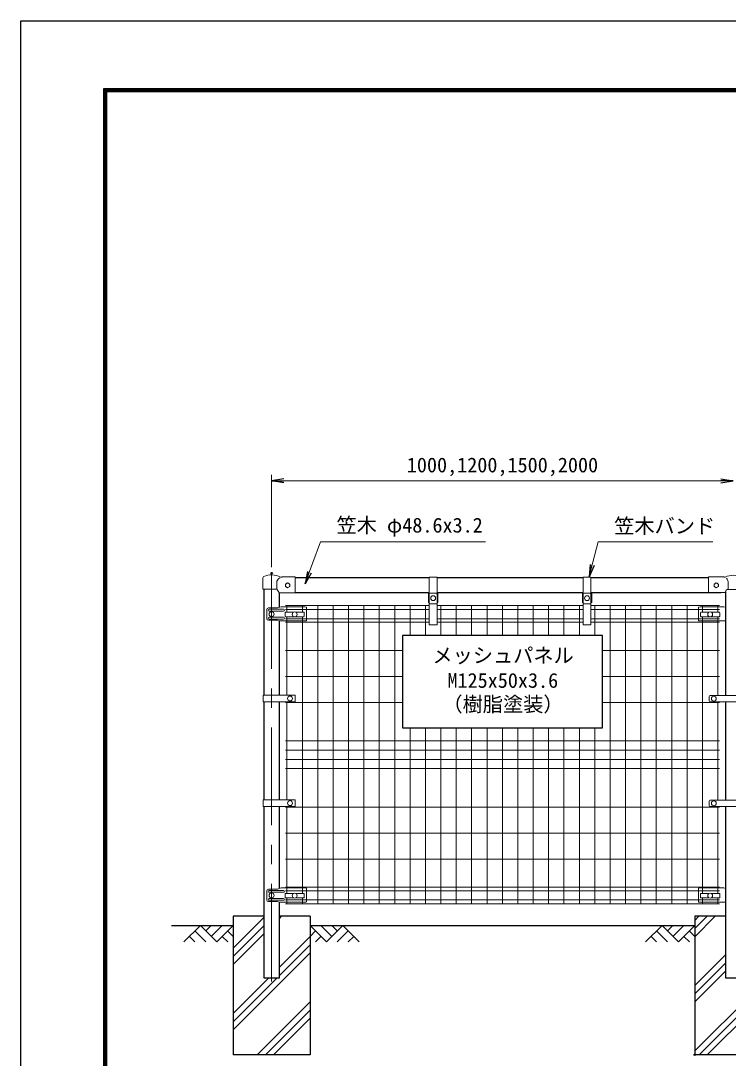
# Model space of a CAD drawing. Units: millimetres, scale not verified. Extents: x -4200 to 4200, y -2970 to 2970.
# Drawn here: x -4200 to -1901, y -401 to 2970 of the extents above; entities that cross this region are included whole.
import ezdxf
from ezdxf.enums import TextEntityAlignment as Align

# ---------------------------------------------------------------- set-up
doc = ezdxf.new("R2010")
doc.units = ezdxf.units.MM
doc.header["$LTSCALE"] = 10
doc.header["$PDMODE"] = 32
doc.header["$PDSIZE"] = 5
doc.linetypes.add('USER1', pattern=[50.8, 31.75, -6.35, 6.35, -6.35])
for name, color, linetype, lineweight in [('0-1_D-DCR-HCH', 7, 'Continuous', 13), ('0-2_D-STR4', 7, 'Continuous', 25), ('0-3_D-STR1', 1, 'Continuous', 25), ('0-4_D-BMK', 2, 'USER1', 13), ('0-5_D-STR2', 7, 'Continuous', 13), ('0-6_D-STR-DIM', 7, 'Continuous', 13), ('0-7_D-STR3', 3, 'Continuous', 13), ('0-8_D-BGD', 7, 'Continuous', 25), ('0-A_Defpoints', 8, 'Continuous', 25), ('0-B_D-STR-TXT', 7, 'Continuous', 13), ('0-C_D-TTL', 7, 'Continuous', 25)]:
    doc.layers.add(name, color=color, linetype=linetype, lineweight=lineweight)
doc.layers.add('0-9_0', color=7, linetype='Continuous')
doc.styles.add('ＭＳ ゴシック', font='')
doc.styles.get('ＭＳ ゴシック').set_extended_font_data('MS Gothic')

# ---------------------------------------------------------------- blocks, each defined once
blk = doc.blocks.new('_Open')
at = {"layer": '0-9_0'}
blk.add_line((-10, 1.667), (0, 0), dxfattribs=at)
blk.add_lwpolyline([(-10, -1.667), (0, 0), (-10, 0)], dxfattribs=at)

msp = doc.modelspace()

# ---------------------------------------------------------------- linework, layer by layer
at = {"layer": '0-1_D-DCR-HCH'}
for p, q in [((-3509.97, -44.02), (-3410.37, 55.58)), ((-3359.57, 53.35), (-3352.93, 60)), ((-2009.97, -6.24), (-1943.74, 60)), ((-2009.97, 20.28), (-1970.25, 60)), ((-2009.97, 46.8), (-1996.77, 60)), ((-3616.4, 30), (-3669.61, -23.21)), ((-3634.14, 12.26), (-3598.5, -23.21)), ((-3616.4, 30), (-3563.19, -23.21)), ((-3598.66, 12.26), (-3580.92, 30)), ((-3580.92, -5.47), (-3545.45, 30)), ((-3563.19, -23.21), (-3509.97, 30)), ((-3527.71, 12.26), (-3509.97, -5.39)), ((-3509.97, -70.53), (-3410.37, 29.07)), ((-3509.97, -97.05), (-3410.37, 2.55)), ((-3206.76, -23.21), (-3259.97, 30)), ((-3242.24, 12.26), (-3259.97, -5.39)), ((-3189.03, -5.47), (-3224.5, 30)), ((-3153.55, 30), (-3206.76, -23.21)), ((-3171.2, 12.17), (-3189.03, 30)), ((-3135.81, 12.26), (-3171.45, -23.21)), ((-3153.55, 30), (-3100.34, -23.21)), ((-2116.4, 30), (-2169.61, -23.21)), ((-2134.14, 12.26), (-2098.5, -23.21)), ((-2116.4, 30), (-2063.19, -23.21)), ((-2098.66, 12.26), (-2080.92, 30)), ((-2080.92, -5.47), (-2045.45, 30)), ((-2063.19, -23.21), (-2009.97, 30)), ((-2027.71, 12.26), (-2009.97, -5.39)), ((-3651.87, -5.47), (-3634.05, -23.21)), ((-3545.45, -5.47), (-3527.63, -23.21)), ((-3359.57, -105.75), (-3259.97, -6.15)), ((-3359.57, -132.27), (-3259.97, -32.67)), ((-3224.5, -5.47), (-3242.32, -23.21)), ((-3118.08, -5.47), (-3135.89, -23.21)), ((-2151.87, -5.47), (-2134.05, -23.21)), ((-2045.45, -5.47), (-2027.63, -23.21)), ((-3509.97, -309.18), (-3259.97, -59.18)), ((-2009.97, -165.34), (-1910.37, -65.74)), ((-2009.97, -191.85), (-1910.37, -92.25)), ((-2009.97, -218.37), (-1910.37, -118.77)), ((-2009.97, -377.47), (-1759.97, -127.47)), ((-3509.97, -282.67), (-3367.31, -140)), ((-3509.97, -256.15), (-3393.83, -140)), ((-1995.99, -390), (-1759.97, -153.99)), ((-1969.47, -390), (-1759.97, -180.5)), ((-3431.69, -390), (-3259.97, -218.28)), ((-3405.18, -390), (-3259.97, -244.8)), ((-3378.66, -390), (-3259.97, -271.31))]:
    msp.add_line(p, q, dxfattribs=at)
at = {"layer": '0-2_D-STR4'}
for p, q in [((-3509.97, 60), (-3509.97, -390)), ((-3410.37, 60), (-3509.97, 60)), ((-3259.97, 60), (-3359.57, 60)), ((-3259.97, 60), (-3259.97, -390)), ((-2009.97, 60), (-2009.97, -390)), ((-1910.37, 60), (-2009.97, 60)), ((-3259.97, -390), (-3509.97, -390)), ((-1759.97, -390), (-2009.97, -390))]:
    msp.add_line(p, q, dxfattribs=at)
at = {"layer": '0-3_D-STR1'}
for p, q in [((-2872.47, 1160), (-3307.97, 1160)), ((-2372.47, 1160), (-2847.47, 1160)), ((-1964.97, 1160), (-2347.47, 1160)), ((-3410.37, 1123), (-3410.37, 778.25)), ((-1910.37, 1114.6), (-1910.37, 777.25)), ((-3359.57, 1064.09), (-3359.57, 1111)), ((-2872.47, 1111.4), (-3307.97, 1111.4)), ((-2372.47, 1111.4), (-2847.47, 1111.4)), ((-1924.97, 1111.4), (-2347.47, 1111.4)), ((-1924.97, 1111.4), (-1924.97, 1112.4)), ((-3359.57, 778.25), (-3359.57, 1020.18)), ((-3410.37, 757.25), (-3410.37, 438.25)), ((-3359.57, 438.25), (-3359.57, 757.25)), ((-1910.37, 757.25), (-1910.37, 437.25)), ((-3410.37, 417.25), (-3410.37, -140)), ((-3359.57, 150.09), (-3359.57, 417.25)), ((-1910.37, 417.25), (-1910.37, -140))]:
    msp.add_line(p, q, dxfattribs=at)
for points in [[(-3410.37, -140), (-3359.57, -140), (-3359.57, 106.18)], [(-1910.37, -140), (-1859.57, -140), (-1859.57, 106.18)]]:
    msp.add_lwpolyline(points, dxfattribs=at)
at = {"layer": '0-4_D-BMK'}
msp.add_line((-3384.97, -152), (-3384.97, 1175), dxfattribs=at)
at = {"layer": '0-5_D-STR2'}
for p, q in [((-2872.47, 1070), (-3339.97, 1070)), ((-2872.47, 1056.9), (-3339.97, 1056.9)), ((-3334.97, 1048.48), (-3334.97, 1070)), ((-3284.97, 1048.48), (-3284.97, 1070)), ((-3234.97, 100), (-3234.97, 1070)), ((-3184.97, 100), (-3184.97, 1070)), ((-3134.97, 100), (-3134.97, 1070)), ((-3084.97, 100), (-3084.97, 1070)), ((-3034.97, 100), (-3034.97, 1070)), ((-2984.97, 100), (-2984.97, 1070)), ((-2934.97, 972), (-2934.97, 1070)), ((-2884.97, 972), (-2884.97, 1070)), ((-2372.47, 1070), (-2847.47, 1070)), ((-2372.47, 1056.9), (-2847.47, 1056.9)), ((-2834.97, 972), (-2834.97, 1070)), ((-2784.97, 972), (-2784.97, 1070)), ((-2734.97, 972), (-2734.97, 1070)), ((-2684.97, 972), (-2684.97, 1070)), ((-2634.97, 972), (-2634.97, 1070)), ((-2584.97, 972), (-2584.97, 1070)), ((-2534.97, 972), (-2534.97, 1070)), ((-2484.97, 972), (-2484.97, 1070)), ((-2434.97, 972), (-2434.97, 1070)), ((-2384.97, 972), (-2384.97, 1070)), ((-1929.97, 1070), (-2347.47, 1070)), ((-1929.97, 1056.9), (-2347.47, 1056.9)), ((-2334.97, 972), (-2334.97, 1070)), ((-2284.97, 100), (-2284.97, 1070)), ((-2234.97, 100), (-2234.97, 1070)), ((-2184.97, 100), (-2184.97, 1070)), ((-2134.97, 100), (-2134.97, 1070)), ((-2084.97, 100), (-2084.97, 1070)), ((-2034.97, 100), (-2034.97, 1070)), ((-1984.97, 1048.48), (-1984.97, 1070)), ((-1934.97, 1048.48), (-1934.97, 1070)), ((-2872.47, 1027.1), (-3339.97, 1027.1)), ((-2872.47, 1015.24), (-3339.97, 1015.24)), ((-3334.97, 778.25), (-3334.97, 1033.48)), ((-3284.97, 134.48), (-3284.97, 1033.48)), ((-2372.47, 1027.1), (-2847.47, 1027.1)), ((-2372.47, 1015.24), (-2847.47, 1015.24)), ((-1929.97, 1027.1), (-2347.47, 1027.1)), ((-1929.97, 1015.24), (-2347.47, 1015.24)), ((-1984.97, 134.48), (-1984.97, 1033.48)), ((-1934.97, 777.25), (-1934.97, 1033.48)), ((-2959.97, 924), (-3339.97, 924)), ((-1929.97, 924), (-2309.97, 924)), ((-2959.97, 839.5), (-3339.97, 839.5)), ((-1929.97, 839.5), (-2309.97, 839.5)), ((-2959.97, 755), (-3339.97, 755)), ((-3334.97, 438.25), (-3334.97, 757.25)), ((-1929.97, 755), (-2309.97, 755)), ((-1934.97, 437.25), (-1934.97, 757.25)), ((-2934.97, 100), (-2934.97, 672)), ((-2884.97, 100), (-2884.97, 672)), ((-2834.97, 100), (-2834.97, 672)), ((-2784.97, 100), (-2784.97, 672)), ((-2734.97, 100), (-2734.97, 672)), ((-2684.97, 100), (-2684.97, 672)), ((-2634.97, 100), (-2634.97, 672)), ((-2584.97, 100), (-2584.97, 672)), ((-2534.97, 100), (-2534.97, 672)), ((-2484.97, 100), (-2484.97, 672)), ((-2434.97, 100), (-2434.97, 672)), ((-2384.97, 100), (-2384.97, 672)), ((-2334.97, 100), (-2334.97, 672)), ((-1929.97, 630), (-3339.97, 630)), ((-1929.97, 600), (-3339.97, 600)), ((-1929.97, 570), (-3339.97, 570)), ((-1929.97, 540), (-3339.97, 540)), ((-1929.97, 415), (-3339.97, 415)), ((-3334.97, 134.48), (-3334.97, 417.25)), ((-1934.97, 134.48), (-1934.97, 417.25)), ((-1929.97, 330.5), (-3339.97, 330.5)), ((-1929.97, 246), (-3339.97, 246)), ((-1929.97, 154.76), (-3339.97, 154.76)), ((-1929.97, 142.9), (-3339.97, 142.9)), ((-1929.97, 113.1), (-3339.97, 113.1)), ((-3334.97, 100), (-3334.97, 119.48)), ((-3284.97, 100), (-3284.97, 119.48)), ((-1984.97, 100), (-1984.97, 119.48)), ((-1934.97, 100), (-1934.97, 119.48)), ((-1929.97, 100), (-3339.97, 100))]:
    msp.add_line(p, q, dxfattribs=at)
at = {"layer": '0-6_D-STR-DIM'}
for p, q in [((-3384.97, 1195), (-3384.97, 1495)), ((-3344.97, 1475), (-1924.97, 1475))]:
    msp.add_line(p, q, dxfattribs=at)
at = {"layer": '0-7_D-STR3'}
for p, q in [((-3413.27, 1123), (-3413.27, 1159.87)), ((-3367.97, 1123), (-3367.97, 1148.46)), ((-2847.47, 1162.3), (-2872.47, 1162.3)), ((-2872.47, 1162.3), (-2872.47, 1109.3)), ((-2847.47, 1162.3), (-2847.47, 1109.3)), ((-2347.47, 1162.3), (-2372.47, 1162.3)), ((-2372.47, 1162.3), (-2372.47, 1109.3)), ((-2347.47, 1162.3), (-2347.47, 1109.3)), ((-1964.97, 1163), (-1916.97, 1163)), ((-1964.97, 1112.4), (-1964.97, 1163)), ((-1901.97, 1121.4), (-1901.97, 1147.4)), ((-3307.97, 1111), (-3307.97, 1114.07)), ((-1905.12, 1121.4), (-1864.83, 1121.4)), ((-2875.27, 1109.3), (-2872.47, 1109.3)), ((-2872.97, 1109.3), (-2872.97, 1079.3)), ((-2872.97, 1109.3), (-2872.97, 1079.3)), ((-2872.47, 1106.88), (-2872.47, 1107.04)), ((-2872.47, 1007.15), (-2872.47, 1106.88)), ((-2869.47, 1110.15), (-2850.87, 1110.15)), ((-2844.67, 1109.3), (-2847.47, 1109.3)), ((-2847.47, 1106.88), (-2847.47, 1107.04)), ((-2847.47, 1007.15), (-2847.47, 1106.88)), ((-2847.47, 1079.3), (-2844.67, 1079.3)), ((-2846.97, 1109.3), (-2846.97, 1079.3)), ((-2846.97, 1109.3), (-2846.97, 1079.3)), ((-2844.67, 1109.3), (-2844.67, 1079.3)), ((-2375.27, 1109.3), (-2372.47, 1109.3)), ((-2372.97, 1109.3), (-2372.97, 1079.3)), ((-2372.97, 1109.3), (-2372.97, 1079.3)), ((-2372.47, 1106.88), (-2372.47, 1107.04)), ((-2372.47, 1007.15), (-2372.47, 1106.88)), ((-2369.47, 1110.15), (-2350.87, 1110.15)), ((-2344.67, 1109.3), (-2347.47, 1109.3)), ((-2347.47, 1106.88), (-2347.47, 1107.04)), ((-2347.47, 1007.15), (-2347.47, 1106.88)), ((-2347.47, 1079.3), (-2344.67, 1079.3)), ((-2346.97, 1109.3), (-2346.97, 1079.3)), ((-2346.97, 1109.3), (-2346.97, 1079.3)), ((-2344.67, 1109.3), (-2344.67, 1079.3)), ((-1964.97, 1112.4), (-1911.47, 1112.4)), ((-3400.46, 1057), (-3400.46, 1027)), ((-3365.62, 1062), (-3395.46, 1062)), ((-3345.97, 1058), (-3393.39, 1058)), ((-3345.97, 1052), (-3393.39, 1052)), ((-3354.06, 1066), (-3365.62, 1062)), ((-3276.97, 1066), (-3354.06, 1066)), ((-3340.97, 1046.48), (-3340.97, 1035.48)), ((-3338.97, 1048.48), (-3312.76, 1048.48)), ((-3307.19, 1048.48), (-3280.97, 1048.48)), ((-3278.97, 1046.48), (-3278.97, 1035.48)), ((-3276.97, 1066), (-3271.97, 1065)), ((-3271.97, 1065), (-3271.97, 1021.18)), ((-2872.47, 1075.15), (-2847.47, 1075.15)), ((-2372.47, 1075.15), (-2347.47, 1075.15)), ((-1992.97, 1066), (-1997.97, 1065)), ((-1997.97, 1065), (-1997.97, 1021.18)), ((-1992.97, 1066), (-1915.89, 1066)), ((-1990.97, 1046.48), (-1990.97, 1035.48)), ((-1988.97, 1048.48), (-1962.76, 1048.48)), ((-1957.19, 1048.48), (-1930.97, 1048.48)), ((-1928.97, 1046.48), (-1928.97, 1035.48)), ((-1915.89, 1066), (-1910.37, 1064.09)), ((-3365.62, 1022), (-3395.46, 1022)), ((-3345.97, 1032), (-3393.39, 1032)), ((-3345.97, 1026), (-3393.39, 1026)), ((-3360.37, 1020.18), (-3365.62, 1022)), ((-3360.37, 1020.18), (-3272.97, 1020.18)), ((-3338.97, 1033.48), (-3312.76, 1033.48)), ((-3307.19, 1033.48), (-3280.97, 1033.48)), ((-1910.37, 1020.18), (-1996.97, 1020.18)), ((-1988.97, 1033.48), (-1962.76, 1033.48)), ((-1957.19, 1033.48), (-1930.97, 1033.48)), ((-2847.47, 1007.15), (-2872.47, 1007.15)), ((-2347.47, 1007.15), (-2372.47, 1007.15)), ((-3412.67, 778.25), (-3309.99, 778.25)), ((-3412.67, 778.25), (-3412.67, 757.25)), ((-3307.99, 776.25), (-3307.99, 759.25)), ((-1960.47, 777.25), (-1809.47, 777.25)), ((-3412.67, 757.25), (-3309.99, 757.25)), ((-1963.47, 774.25), (-1963.47, 760.25)), ((-1960.47, 757.25), (-1809.47, 757.25)), ((-3412.67, 438.25), (-3309.99, 438.25)), ((-3412.67, 438.25), (-3412.67, 417.25)), ((-3412.67, 417.25), (-3309.99, 417.25)), ((-3307.99, 436.25), (-3307.99, 419.25)), ((-1963.47, 434.25), (-1963.47, 420.25)), ((-1960.47, 437.25), (-1809.47, 437.25)), ((-1960.47, 417.25), (-1809.47, 417.25)), ((-3400.46, 143), (-3400.46, 113)), ((-3365.62, 148), (-3395.46, 148)), ((-3345.97, 144), (-3393.39, 144)), ((-3345.97, 138), (-3393.39, 138)), ((-3354.06, 152), (-3365.62, 148)), ((-3276.97, 152), (-3354.06, 152)), ((-3276.97, 152), (-3271.97, 151)), ((-3271.97, 151), (-3271.97, 107.18)), ((-1992.97, 152), (-1997.97, 151)), ((-1997.97, 151), (-1997.97, 107.18)), ((-1992.97, 152), (-1915.89, 152)), ((-1915.89, 152), (-1910.37, 150.09)), ((-3365.62, 108), (-3395.46, 108)), ((-3345.97, 118), (-3393.39, 118)), ((-3345.97, 112), (-3393.39, 112)), ((-3360.37, 106.18), (-3365.62, 108)), ((-3360.37, 106.18), (-3272.97, 106.18)), ((-3340.97, 132.48), (-3340.97, 121.48)), ((-3338.97, 134.48), (-3312.76, 134.48)), ((-3338.97, 119.48), (-3312.76, 119.48)), ((-3307.19, 134.48), (-3280.97, 134.48)), ((-3307.19, 119.48), (-3280.97, 119.48)), ((-3278.97, 132.48), (-3278.97, 121.48)), ((-1910.37, 106.18), (-1996.97, 106.18)), ((-1990.97, 132.48), (-1990.97, 121.48)), ((-1988.97, 134.48), (-1962.76, 134.48)), ((-1988.97, 119.48), (-1962.76, 119.48)), ((-1957.19, 134.48), (-1930.97, 134.48)), ((-1957.19, 119.48), (-1930.97, 119.48)), ((-1928.97, 132.48), (-1928.97, 121.48))]:
    msp.add_line(p, q, dxfattribs=at)
for points in [[(-3307.97, 1114.07), (-3307.97, 1160.7), (-3307.97, 1163), (-3349.57, 1163)], [(-3367.97, 1123), (-3410.97, 1123), (-3413.27, 1123)], [(-3307.97, 1111), (-3359.97, 1111), (-3361.34, 1113.05), (-3367.97, 1123)], [(-1907.8, 1119.74), (-1910.45, 1114.45), (-1911.47, 1112.4)], [(-2875.27, 1109.3), (-2875.27, 1079.3), (-2872.47, 1079.3)], [(-2375.27, 1109.3), (-2375.27, 1079.3), (-2372.47, 1079.3)]]:
    msp.add_lwpolyline(points, dxfattribs=at)
for points in [[(-3332.97, 1127.6), (-3339.99, 1131.65), (-3339.99, 1139.75), (-3332.97, 1143.8), (-3325.96, 1139.75), (-3325.96, 1131.65)], [(-1939.97, 1127.6), (-1946.99, 1131.65), (-1946.99, 1139.75), (-1939.97, 1143.8), (-1932.96, 1139.75), (-1932.96, 1131.65)]]:
    msp.add_lwpolyline(points, close=True, dxfattribs=at)
for centre, radius in [((-3332.97, 1135.7), 7.03), ((-1939.97, 1135.7), 7.03), ((-2859.97, 1093.64), 8), ((-2359.97, 1093.64), 8), ((-3384.97, 1042), 8), ((-3309.97, 1040.98), 8), ((-1959.97, 1040.98), 8), ((-3324.97, 767.75), 8), ((-1947.97, 767.25), 8), ((-3324.97, 427.75), 8), ((-1947.97, 427.25), 8), ((-3384.97, 128), 8), ((-3309.97, 126.98), 8), ((-1959.97, 126.98), 8)]:
    msp.add_circle(centre, radius, dxfattribs=at)
for centre, radius, start, end in [((-3408.97, 1159.87), 4.3, 115.04187, 180), ((-3384.97, 1108.5), 61, 61.55687, 115.04185), ((-3365.67, 1148.46), 2.3, 153.03691, 180), ((-3345.44, 1138.17), 25, 121.26219, 153.03691), ((-3354.02, 1165.65), 4, 241.55687, 303.72274), ((-3349.57, 1159), 4, 89.99997, 123.7227), ((-1916.97, 1159), 4, 57.91771, 90), ((-1912.73, 1165.78), 4, 237.91771, 295.27333), ((-1884.97, 1107), 61, 64.72667, 115.27332), ((-1917.27, 1147.4), 15.3, 0, 45.25752), ((-1905.12, 1118.4), 3, 90, 153.43495), ((-2869.28, 1106.96), 3.2, 93.56714, 178.63954), ((-2850.67, 1106.96), 3.2, 1.36046, 93.56714), ((-2369.28, 1106.96), 3.2, 93.56714, 178.63954), ((-2350.67, 1106.96), 3.2, 1.36046, 93.56714), ((-3395.46, 1057), 5, 90, 180), ((-3393.39, 1055), 3, 90, 270), ((-3345.97, 1055), 3, 270, 90), ((-3338.97, 1046.48), 2, 90, 180), ((-3280.97, 1046.48), 2, 0, 90), ((-1988.97, 1046.48), 2, 90, 180), ((-1930.97, 1046.48), 2, 0, 90), ((-3395.46, 1027), 5, 180, 270), ((-3393.39, 1029), 3, 90, 270), ((-3345.97, 1029), 3, 270, 90), ((-3338.97, 1035.48), 2, 180, 270), ((-3280.97, 1035.48), 2, 270, 0), ((-3272.97, 1021.18), 1, 270, 0), ((-1996.97, 1021.18), 1, 180, 270), ((-1988.97, 1035.48), 2, 180, 270), ((-1930.97, 1035.48), 2, 270, 0), ((-3309.99, 776.25), 2, 0, 90), ((-1960.47, 774.25), 3, 90, 180), ((-3309.99, 759.25), 2, 270, 0), ((-1960.47, 760.25), 3, 180, 270), ((-3309.99, 436.25), 2, 0, 90), ((-3309.99, 419.25), 2, 270, 0), ((-1960.47, 434.25), 3, 90, 180), ((-1960.47, 420.25), 3, 180, 270), ((-3395.46, 143), 5, 90, 180), ((-3393.39, 141), 3, 90, 270), ((-3345.97, 141), 3, 270, 90), ((-3395.46, 113), 5, 180, 270), ((-3393.39, 115), 3, 90, 270), ((-3345.97, 115), 3, 270, 90), ((-3338.97, 132.48), 2, 90, 180), ((-3338.97, 121.48), 2, 180, 270), ((-3280.97, 132.48), 2, 0, 90), ((-3280.97, 121.48), 2, 270, 0), ((-3272.97, 107.18), 1, 270, 0), ((-1996.97, 107.18), 1, 180, 270), ((-1988.97, 132.48), 2, 90, 180), ((-1988.97, 121.48), 2, 180, 270), ((-1930.97, 132.48), 2, 0, 90), ((-1930.97, 121.48), 2, 270, 0)]:
    msp.add_arc(centre, radius, start, end, dxfattribs=at)
at = {"layer": '0-8_D-BGD'}
for p, q in [((-3709.97, 30), (-3509.97, 30)), ((-3259.97, 30), (-2009.97, 30))]:
    msp.add_line(p, q, dxfattribs=at)
at = {"layer": '0-A_Defpoints'}
msp.add_lwpolyline([(-2959.97, 672), (-2309.97, 672), (-2309.97, 972), (-2959.97, 972)], close=True, dxfattribs=at)
for p in [(-3384.97, 1175), (-2009.97, -390)]:
    msp.add_point(p, dxfattribs=at)
at = {"layer": '0-B_D-STR-TXT'}
for points in [[(-2690.32, 1276.68), (-3226.27, 1276.68), (-3275.63, 1142.05)], [(-1951, 1276.68), (-2324.01, 1276.68), (-2352.83, 1165.14)]]:
    msp.add_lwpolyline(points, dxfattribs=at)
at = {"layer": '0-C_D-TTL', "color": 2}
msp.add_lwpolyline([(-4200, 2970), (4200, 2970), (4200, -2970), (-4200, -2970)], close=True, dxfattribs=at)
at = {"layer": '0-C_D-TTL'}
for points in [[(-3930, 2750), (3930, 2750), (3930, -2750), (-3930, -2750)], [(-3927.5, 2747.5), (3927.5, 2747.5), (3927.5, -2747.5), (-3927.5, -2747.5)], [(-3925, 2745), (3925, 2745), (3925, -2745), (-3925, -2745)], [(-3922.5, 2742.5), (3922.5, 2742.5), (3922.5, -2742.5), (-3922.5, -2742.5)], [(-3920, 2740), (3920, 2740), (3920, -2740), (-3920, -2740)]]:
    msp.add_lwpolyline(points, close=True, dxfattribs=at)

# ---------------------------------------------------------------- block references
at = {"layer": '0-6_D-STR-DIM', "xscale": 4, "yscale": 4, "rotation": 180}
msp.add_blockref('_Open', (-3384.97, 1475), dxfattribs=at)
at = {"layer": '0-6_D-STR-DIM', "xscale": 4, "yscale": 4}
msp.add_blockref('_Open', (-1884.97, 1475), dxfattribs=at)
at = {"layer": '0-B_D-STR-TXT', "xscale": 4, "yscale": 4}
for p, rotation in [((-3276.31, 1140.17), 249.86844), ((-2353.33, 1163.2), 255.51345)]:
    msp.add_blockref('_Open', p, dxfattribs=dict(at, rotation=rotation))

# ---------------------------------------------------------------- texts
at = {"layer": '0-6_D-STR-DIM', "style": 'ＭＳ ゴシック'}
msp.add_text('1000,1200,1500,2000', height=48.09, dxfattribs=at).set_placement((-2945.62, 1488.1), align=Align.BOTTOM_LEFT)
at = {"layer": '0-B_D-STR-TXT', "style": 'ＭＳ ゴシック'}
for s, p in [('笠木 φ48.6x3.2', (-3174.08, 1292.44)), ('笠木バンド', (-2271.81, 1290.03)), ('メッシュパネル', (-2862.39, 869.4)), ('M125x50x3.6', (-2813.65, 788)), ('（樹脂塗装）', (-2829.9, 710.67))]:
    msp.add_text(s, height=48.09, dxfattribs=at).set_placement(p, align=Align.BOTTOM_LEFT)

doc.saveas('drawing.dxf')
